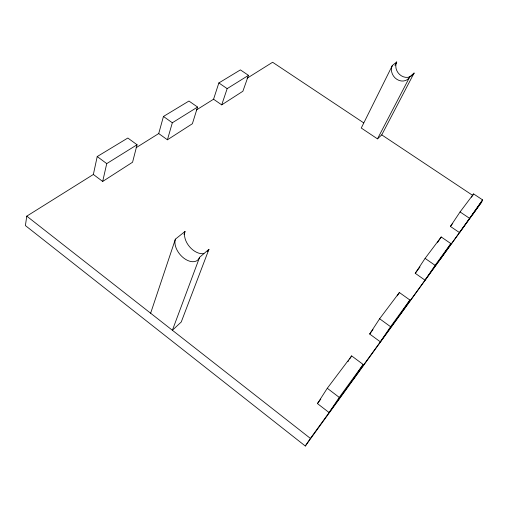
<?xml version="1.0" encoding="UTF-8"?>
<svg xmlns="http://www.w3.org/2000/svg" width="508" height="508" viewBox="0 0 508 508"><rect width="100%" height="100%" fill="white"/><g stroke="black" fill="none" stroke-linecap="round" stroke-linejoin="round"><path stroke-width="0.76" d="M93.364 174.466L102.679 181.451L132.575 162.217L137.058 144.742L127.826 138.03L97.218 156.553L93.364 174.466L26.772 216.154L25.4 225.584L305.308 446.024L481.978 201.568L310.394 438.404L305.308 446.024M102.679 181.451L106.737 163.614L137.058 144.742M158.718 133.553L163.455 116.465L188.951 101.041L197.568 107.061L192.386 123.736L167.418 139.802L158.718 133.553L136.15 147.682M167.418 139.802L172.333 122.771L197.568 107.061M213.563 99.225L218.859 82.944L240.411 69.901L248.495 75.355L242.881 91.249L221.717 104.864L213.563 99.225L196.444 109.944M150.628 313.214L175.387 239.16L185.007 231.464A15.488 9.887 50 0 0 189.579 246.767A15.488 9.887 50 0 0 203.879 253.556M221.717 104.864L227.165 88.633L248.495 75.355M183.985 234.442L185.007 231.464M199.587 257.327L172.39 330.264L181.242 322.009L208.934 249.301L199.587 257.327A15.716 9.868 50 0 1 183.959 258.242A15.716 9.868 50 0 1 175.387 239.16M392.347 65.488L361.264 128.035L377.482 138.862L381.749 134.874L414.09 73.057A10.471 9.1 51.4 0 1 401.212 75.724A10.471 9.1 51.4 0 1 396.735 61.976L392.347 65.488A10.573 9.144 51.4 0 0 396.9 79.35A10.573 9.144 51.4 0 0 409.854 76.695L414.09 73.057M394.97 65.513L396.735 61.976M377.482 138.862L409.854 76.695M363.169 364.477L339.268 397.408L329.108 412.572L317.449 403.587L327.285 388.277L351.663 355.905L363.169 364.477L352.946 379.673M347.942 361.652L348.767 360.375M349.593 359.099L351.663 355.905M409.924 300.044L390.576 326.707L380.352 341.846L369.672 334.01L379.628 318.757L399.383 292.532L409.924 300.044L399.739 315.081M397.224 295.821L399.383 292.532M450.882 243.605L435.102 265.347L425.025 280.181L415.239 273.298L425.094 258.375L441.211 236.976L450.882 243.605L440.893 258.274M437.382 242.748L441.211 236.976M482.6 199.892L459.492 232.607L450.412 226.428L460.064 211.938L473.627 193.929L482.6 199.892L472.878 214.122M471.456 197.174L473.627 193.929M317.449 403.587L320.783 399.148M369.672 334.01L372.967 329.616M415.239 273.298L420.002 266.954M450.412 226.428L452.768 223.291M247.053 78.264L272.612 62.262L363.684 122.853M381.749 134.874L472.745 195.421M460.064 211.938L469.335 218.173M218.859 82.944L227.165 88.633M425.094 258.375L435.102 265.347M163.455 116.465L172.333 122.771M379.628 318.757L390.576 326.707M97.218 156.553L106.737 163.614M327.285 388.277L339.268 397.408M26.772 216.154L310.394 438.404M208.934 249.301A15.488 9.887 50 0 1 207.423 251.695"/></g></svg>
